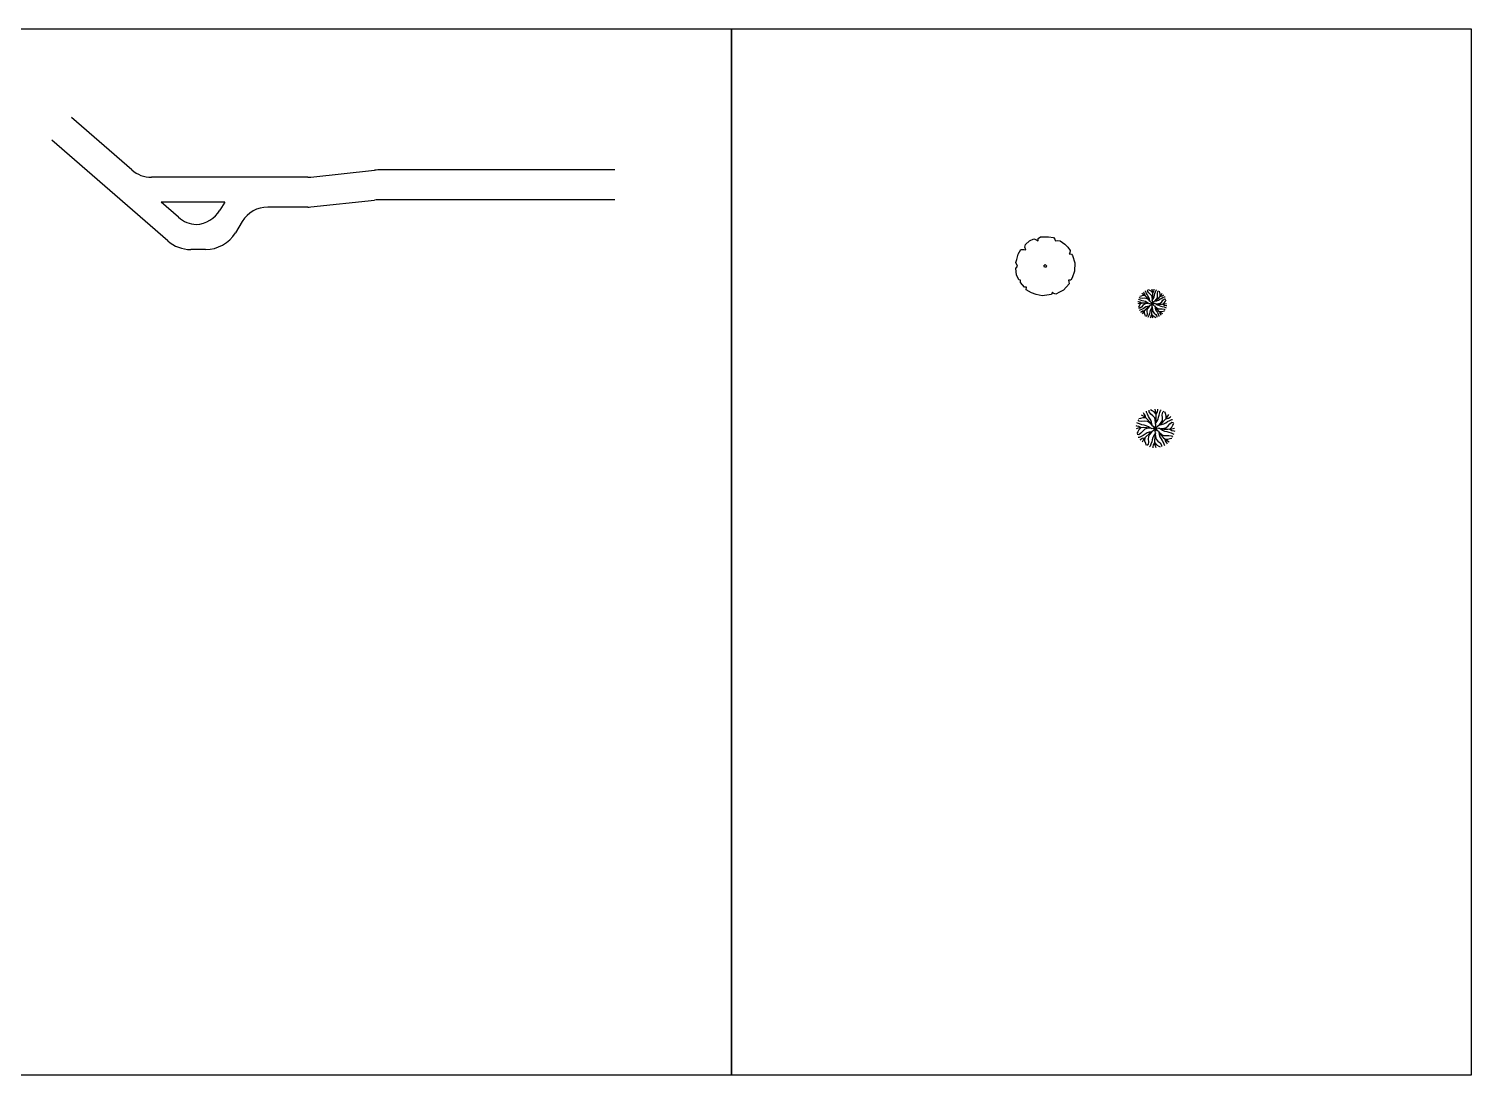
# Model space of a CAD drawing. Header units: metres. Extents: x -353 to 1688, y -477 to 135.
# Drawn here: x 102.8 to 247.6, y -305.9 to -200.9 of the extents above; entities that cross this region are included whole.
import ezdxf

# ---------------------------------------------------------------- set-up
doc = ezdxf.new("R2010")
doc.units = ezdxf.units.M
doc.header["$MEASUREMENT"] = 0
doc.layers.add('CIRCULATION', color=8, linetype='Continuous')
doc.layers.add('TREES', color=82, linetype='Continuous')

# ---------------------------------------------------------------- blocks, each defined once
blk = doc.blocks.new('BRANCHZ', base_point=(0.5, 0.5))
for p, q in [((0.533, 0.508), (0.5, 0.5)), ((0.584, 0.496), (0.533, 0.508)), ((0.613, 0.5), (0.584, 0.496)), ((0.613, 0.5), (0.717, 0.483)), ((0.629, 0.496), (0.684, 0.458)), ((0.642, 0.496), (0.721, 0.504)), ((0.684, 0.458), (0.738, 0.429)), ((0.717, 0.483), (0.821, 0.479)), ((0.721, 0.504), (0.776, 0.517)), ((0.738, 0.429), (0.796, 0.416)), ((0.776, 0.517), (0.83, 0.567)), ((0.796, 0.416), (0.851, 0.404)), ((0.821, 0.479), (0.926, 0.488)), ((0.83, 0.567), (0.876, 0.621)), ((0.851, 0.404), (0.913, 0.383)), ((0.876, 0.621), (0.934, 0.663)), ((0.876, 0.483), (0.93, 0.533)), ((0.876, 0.479), (0.93, 0.446)), ((0.913, 0.383), (0.967, 0.362)), ((0.926, 0.488), (1.001, 0.508)), ((0.93, 0.533), (0.959, 0.588)), ((0.93, 0.446), (0.984, 0.437)), ((0.934, 0.663), (0.976, 0.659)), ((0.959, 0.588), (0.984, 0.629)), ((0.984, 0.437), (1.005, 0.433)), ((0.967, 0.362), (0.984, 0.35))]:
    blk.add_line(p, q)
blk = doc.blocks.new('TREE-16')
at = {"xscale": 120, "yscale": 120, "zscale": 120}
for rotation in [134.9999999999999, 90, 44.99999999999985, 180, 224.9999999999999, 270, 314.9999999999998]:
    blk.add_blockref('BRANCHZ', (0, 0), dxfattribs=dict(at, rotation=rotation))
blk.add_blockref('BRANCHZ', (0, 0), dxfattribs=at)
blk = doc.blocks.new('Simple tree 13_cad-block.com')
at = {"color": 0}
for points in [[(-1468, -1499), (-1766, -1175), (-1766, -1008), (-1883, -968), (-2037, -632), (-2103, -179), (-1973, -11), (-2089, 248), (-2025, 481), (-1935, 856), (-1740, 1192), (-1534, 1192), (-1378, 1153), (-1456, 1360), (-1416, 1541), (-1119, 1813), (-809, 1943), (-615, 1878), (-498, 1813), (-498, 1981), (-330, 2085), (227, 2098), (602, 2033), (692, 1917), (718, 1800), (886, 1839), (1068, 1800), (1391, 1555), (1611, 1348), (1779, 1115), (1766, 946), (1701, 868), (1883, 856), (1948, 752), (2102, 235), (2090, -361), (1934, -839), (1818, -1008), (1649, -1008), (1689, -1124), (1701, -1266), (1313, -1719), (1028, -1848), (757, -1991), (550, -1939), (511, -1848), (459, -2017), (-214, -2107), (-653, -2029), (-977, -1900), (-1352, -1681), (-1326, -1512)], [(-58, -76), (-97, 15), (6, 105), (84, 28), (71, -76)]]:
    blk.add_lwpolyline(points, close=True, dxfattribs=at)

msp = doc.modelspace()

# ---------------------------------------------------------------- linework, layer by layer
at = {"layer": 'CIRCULATION'}
for p, q in [((113.10358, -215.07602), (107.06431, -209.81486)), ((116.71947, -222.20477), (105.09372, -212.07689)), ((131.08643, -215.79647), (137.47321, -215.10319)), ((161.60555, -215.08567), (137.79695, -215.08567)), ((130.76268, -215.81399), (115.07417, -215.81399)), ((117.79689, -219.82776), (116.05924, -218.31399)), ((122.44623, -218.31399), (116.05924, -218.31399)), ((122.44623, -218.31399), (121.95005, -219.12766)), ((131.08643, -218.79647), (137.47321, -218.10319)), ((161.60555, -218.08567), (137.79695, -218.08567)), ((130.76268, -218.81399), (126.75387, -218.81399)), ((124.19254, -220.25206), (123.49985, -221.38798)), ((120.51164, -223.06573), (119.01849, -223.06573))]:
    msp.add_line(p, q, dxfattribs=at)
for centre, radius, start, end in [((115.07417, -212.81399), 3, 228.9389646, 270), ((137.79695, -218.08567), 3, 90, 96.195191), ((130.76268, -212.81399), 3, 270, 276.195191), ((137.79695, -221.08567), 3, 90, 96.195191), ((119.76748, -217.56573), 3, 228.9389646, 266.380779), ((119.38873, -217.56573), 3, 273.619221, 328.6246028), ((126.75387, -221.81399), 3, 90, 148.6246028), ((130.76268, -215.81399), 3, 270, 276.195191), ((120.51164, -219.56573), 3.5, 270, 328.6246028), ((119.01849, -219.56573), 3.5, 228.9389646, 270)]:
    msp.add_arc(centre, radius, start, end, dxfattribs=at)
at = {"layer": 'Defpoints'}
for points in [[(173.30282, -305.92207), (99.05282, -305.92207), (99.05282, -200.92207), (173.30282, -200.92207)], [(247.55282, -305.92207), (173.30282, -305.92207), (173.30282, -200.92207), (247.55282, -200.92207)]]:
    msp.add_lwpolyline(points, close=True, dxfattribs=at)

# ---------------------------------------------------------------- block references
at = {"layer": 'TREES', "xscale": 0.001407448445345188, "yscale": 0.001407448445345188, "zscale": 0.001407448445345188}
msp.add_blockref('Simple tree 13_cad-block.com', (204.7961, -224.73326), dxfattribs=at)
at = {"layer": 'TREES', "color": 0}
for p, xscale, yscale, zscale in [((215.53897, -228.49428), 0.02393584911099371, 0.02393584911099371, 0.02393584911099371), ((215.85542, -241.02265), 0.0320120484411144, 0.0320120484411144, 0.0320120484411144)]:
    msp.add_blockref('TREE-16', p, dxfattribs=dict(at, xscale=xscale, yscale=yscale, zscale=zscale))

doc.saveas('drawing.dxf')
